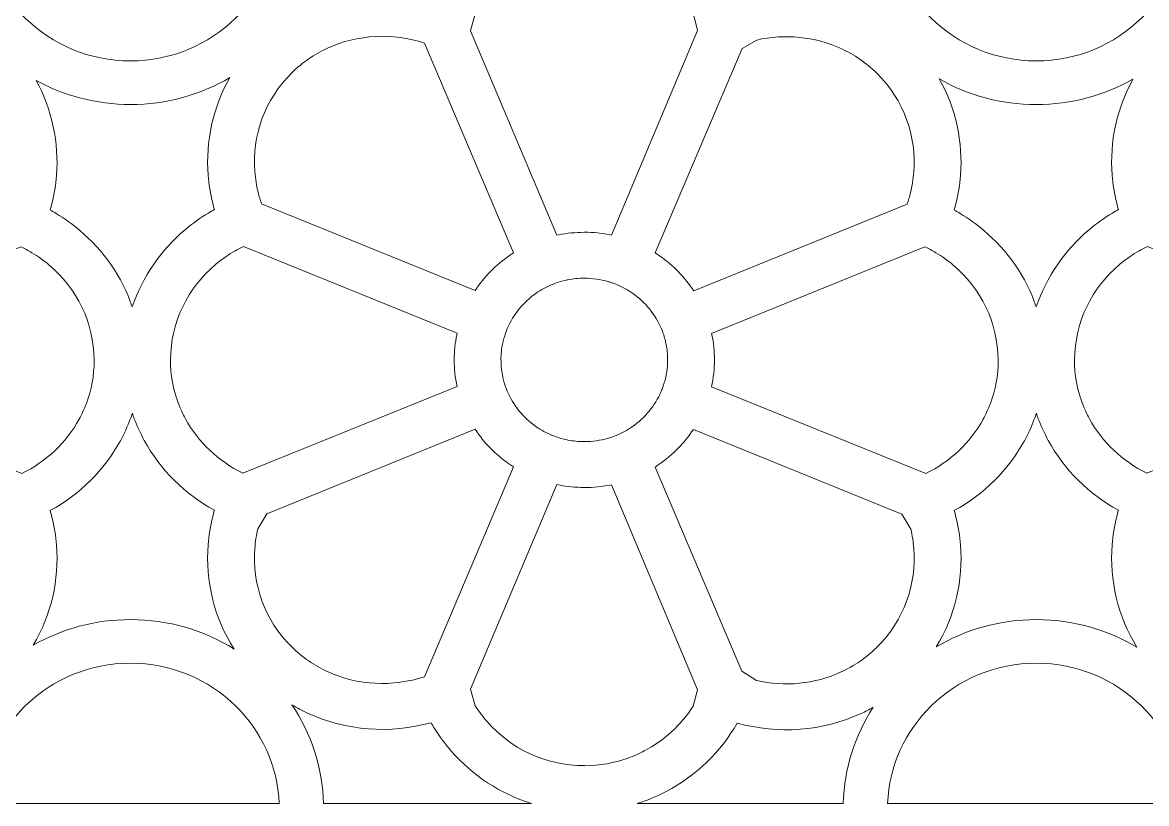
# Model space of a CAD drawing. Header units: millimetres. Extents: x -1200 to 1200, y -590 to 590.
# Drawn here: x -448 to 48.3, y -590 to -245 of the extents above; entities that cross this region are included whole.
import ezdxf

# ---------------------------------------------------------------- set-up
doc = ezdxf.new("R2010")
doc.units = ezdxf.units.MM
doc.header["$MEASUREMENT"] = 0
doc.layers.add('Layer 1', color=7, linetype='Continuous')

msp = doc.modelspace()

# ---------------------------------------------------------------- linework, layer by layer
at = {"layer": 'Layer 1', "color": 250, "lineweight": 20}
for points, knots in [([(-334.6335, -197.5319), (-334.6335, -197.5319), (-334.6335, -197.5295), (-334.6335, -197.5295), (-334.6335, -197.5295), (-334.5951, -197.5295), (-334.5951, -197.5295), (-334.5954, -179.7629), (-341.9642, -163.65), (-353.8744, -151.9653), (-365.7835, -140.2812), (-382.205, -133.0523), (-400.3121, -133.0513), (-400.3121, -133.0513), (-400.3121, -133.089), (-400.3121, -133.089), (-400.3121, -133.089), (-400.3174, -133.089), (-400.3174, -133.089), (-400.3174, -133.089), (-400.3198, -133.089), (-400.3198, -133.089), (-400.3198, -133.089), (-400.3198, -133.0513), (-400.3198, -133.0513), (-418.4283, -133.0516), (-434.8519, -140.2812), (-446.7617, -151.9667), (-458.6705, -163.651), (-466.0386, -179.7622), (-466.0397, -197.5268), (-466.0397, -197.5268), (-466.0013, -197.5268), (-466.0013, -197.5268), (-466.0013, -197.5268), (-466.0013, -197.5319), (-466.0013, -197.5319), (-466.0013, -197.5319), (-466.0013, -197.5343), (-466.0013, -197.5343), (-466.0013, -197.5343), (-466.0397, -197.5343), (-466.0397, -197.5343), (-466.0393, -215.3006), (-458.6705, -231.4135), (-446.76, -243.0982), (-434.8508, -254.7819), (-418.4293, -262.0108), (-400.3226, -262.0118), (-400.3226, -262.0118), (-400.3226, -261.9742), (-400.3226, -261.9742), (-400.3226, -261.9742), (-400.3174, -261.9742), (-400.3174, -261.9742), (-400.3174, -261.9742), (-400.3149, -261.9742), (-400.3149, -261.9742), (-400.3149, -261.9742), (-400.3149, -262.0118), (-400.3149, -262.0118), (-382.2061, -262.0115), (-365.7828, -254.7819), (-353.8726, -243.0968), (-341.9635, -231.4125), (-334.5961, -215.3016), (-334.5951, -197.537), (-334.5951, -197.537), (-334.6335, -197.537), (-334.6335, -197.537), (-334.6335, -197.537), (-334.6335, -197.5319), (-334.6335, -197.5319)], [0, 0, 0, 0, 0.04166667, 0.04166667, 0.04166667, 0.08333333, 0.08333333, 0.08333333, 0.125, 0.125, 0.125, 0.16666667, 0.16666667, 0.16666667, 0.20833333, 0.20833333, 0.20833333, 0.25, 0.25, 0.25, 0.29166667, 0.29166667, 0.29166667, 0.33333333, 0.33333333, 0.33333333, 0.375, 0.375, 0.375, 0.41666667, 0.41666667, 0.41666667, 0.45833333, 0.45833333, 0.45833333, 0.5, 0.5, 0.5, 0.54166667, 0.54166667, 0.54166667, 0.58333333, 0.58333333, 0.58333333, 0.625, 0.625, 0.625, 0.66666667, 0.66666667, 0.66666667, 0.70833333, 0.70833333, 0.70833333, 0.75, 0.75, 0.75, 0.79166667, 0.79166667, 0.79166667, 0.83333333, 0.83333333, 0.83333333, 0.875, 0.875, 0.875, 0.91666667, 0.91666667, 0.91666667, 0.95833333, 0.95833333, 0.95833333, 1, 1, 1, 1]), ([(65.3679, -197.5319), (65.3679, -197.5319), (65.3679, -197.5295), (65.3679, -197.5295), (65.3679, -197.5295), (65.4062, -197.5295), (65.4062, -197.5295), (65.4058, -179.7629), (58.037, -163.65), (46.1269, -151.9653), (34.2178, -140.2812), (17.7963, -133.0523), (-0.3109, -133.0513), (-0.3109, -133.0513), (-0.3109, -133.089), (-0.3109, -133.089), (-0.3109, -133.089), (-0.3161, -133.089), (-0.3161, -133.089), (-0.3161, -133.089), (-0.3185, -133.089), (-0.3185, -133.089), (-0.3185, -133.089), (-0.3185, -133.0513), (-0.3185, -133.0513), (-18.4271, -133.0516), (-34.8506, -140.2812), (-46.7604, -151.9667), (-58.6692, -163.651), (-66.0374, -179.7622), (-66.0384, -197.5268), (-66.0384, -197.5268), (-66, -197.5268), (-66, -197.5268), (-66, -197.5268), (-66, -197.5319), (-66, -197.5319), (-66, -197.5319), (-66, -197.5343), (-66, -197.5343), (-66, -197.5343), (-66.0384, -197.5343), (-66.0384, -197.5343), (-66.0381, -215.3006), (-58.6692, -231.4135), (-46.7587, -243.0982), (-34.8496, -254.7819), (-18.4281, -262.0108), (-0.3213, -262.0118), (-0.3213, -262.0118), (-0.3213, -261.9742), (-0.3213, -261.9742), (-0.3213, -261.9742), (-0.3161, -261.9742), (-0.3161, -261.9742), (-0.3161, -261.9742), (-0.3137, -261.9742), (-0.3137, -261.9742), (-0.3137, -261.9742), (-0.3137, -262.0118), (-0.3137, -262.0118), (17.7952, -262.0115), (34.2185, -254.7819), (46.1286, -243.0968), (58.0377, -231.4125), (65.4051, -215.3016), (65.4062, -197.537), (65.4062, -197.537), (65.3679, -197.537), (65.3679, -197.537), (65.3679, -197.537), (65.3679, -197.5319), (65.3679, -197.5319)], [0, 0, 0, 0, 0.04166667, 0.04166667, 0.04166667, 0.08333333, 0.08333333, 0.08333333, 0.125, 0.125, 0.125, 0.16666667, 0.16666667, 0.16666667, 0.20833333, 0.20833333, 0.20833333, 0.25, 0.25, 0.25, 0.29166667, 0.29166667, 0.29166667, 0.33333333, 0.33333333, 0.33333333, 0.375, 0.375, 0.375, 0.41666667, 0.41666667, 0.41666667, 0.45833333, 0.45833333, 0.45833333, 0.5, 0.5, 0.5, 0.54166667, 0.54166667, 0.54166667, 0.58333333, 0.58333333, 0.58333333, 0.625, 0.625, 0.625, 0.66666667, 0.66666667, 0.66666667, 0.70833333, 0.70833333, 0.70833333, 0.75, 0.75, 0.75, 0.79166667, 0.79166667, 0.79166667, 0.83333333, 0.83333333, 0.83333333, 0.875, 0.875, 0.875, 0.91666667, 0.91666667, 0.91666667, 0.95833333, 0.95833333, 0.95833333, 1, 1, 1, 1]), ([(-149.9857, -248.6367), (-149.9857, -248.6367), (-151.6668, -241.4191), (-151.6668, -241.4191), (-157.0127, -232.9488), (-164.5235, -225.9862), (-173.4206, -221.3124), (-175.6112, -220.1616), (-177.9947, -219.1173), (-180.5593, -218.192), (-186.6397, -215.9993), (-193.1551, -214.8024), (-199.8996, -214.802), (-199.8996, -214.802), (-199.8996, -214.8418), (-199.8996, -214.8418), (-199.8996, -214.8418), (-199.9059, -214.8418), (-199.9059, -214.8418), (-217.0427, -214.8418), (-232.4074, -222.3841), (-242.8531, -234.3168), (-244.7606, -236.4955), (-246.5062, -238.8206), (-248.069, -241.27), (-248.069, -241.27), (-250.0964, -248.7295), (-250.0964, -248.7295), (-250.0964, -248.7295), (-212.0232, -338.9738), (-212.0232, -338.9738), (-212.0232, -338.9738), (-211.2793, -338.8263), (-211.2793, -338.8263), (-207.605, -338.0998), (-203.8069, -337.7173), (-199.9216, -337.7163), (-199.9216, -337.7163), (-199.9216, -337.6769), (-199.9216, -337.6769), (-199.9216, -337.6769), (-199.9104, -337.6769), (-199.9104, -337.6769), (-195.8532, -337.6769), (-191.8472, -338.1132), (-187.9403, -338.9378), (-187.9403, -338.9378), (-149.9857, -248.6367), (-149.9857, -248.6367)], [0, 0, 0, 0, 0.0625, 0.0625, 0.0625, 0.125, 0.125, 0.125, 0.1875, 0.1875, 0.1875, 0.25, 0.25, 0.25, 0.3125, 0.3125, 0.3125, 0.375, 0.375, 0.375, 0.4375, 0.4375, 0.4375, 0.5, 0.5, 0.5, 0.5625, 0.5625, 0.5625, 0.625, 0.625, 0.625, 0.6875, 0.6875, 0.6875, 0.75, 0.75, 0.75, 0.8125, 0.8125, 0.8125, 0.875, 0.875, 0.875, 0.9375, 0.9375, 0.9375, 1, 1, 1, 1]), ([(-342.4428, -325.1364), (-342.4428, -325.1364), (-248.1617, -363.48), (-248.1617, -363.48), (-244.1764, -357.4583), (-239.0355, -352.2164), (-233.0426, -348.0548), (-232.4183, -347.621), (-231.7989, -347.2062), (-231.1805, -346.8086), (-231.1805, -346.8086), (-270.4789, -254.1342), (-270.4789, -254.1342), (-284.5319, -249.4764), (-299.9524, -250.2207), (-313.3371, -256.3997), (-316.2606, -257.75), (-319.0319, -259.313), (-321.6111, -261.0859), (-324.1927, -262.8604), (-326.6982, -264.9221), (-329.0971, -267.2725), (-329.0971, -267.2725), (-329.0768, -267.2923), (-329.0768, -267.2923), (-329.0768, -267.2923), (-329.0866, -267.3016), (-329.0866, -267.3016), (-341.1931, -279.1786), (-346.6154, -295.1824), (-345.4014, -310.8928), (-345.1583, -314.0409), (-344.6767, -317.0941), (-343.9575, -320.015), (-343.532, -321.745), (-343.0277, -323.4546), (-342.4428, -325.1364)], [0, 0, 0, 0, 0.08333333, 0.08333333, 0.08333333, 0.16666667, 0.16666667, 0.16666667, 0.25, 0.25, 0.25, 0.33333333, 0.33333333, 0.33333333, 0.41666667, 0.41666667, 0.41666667, 0.5, 0.5, 0.5, 0.58333333, 0.58333333, 0.58333333, 0.66666667, 0.66666667, 0.66666667, 0.75, 0.75, 0.75, 0.83333333, 0.83333333, 0.83333333, 0.91666667, 0.91666667, 0.91666667, 1, 1, 1, 1]), ([(-151.5701, -363.6274), (-151.5701, -363.6274), (-57.3801, -325.3215), (-57.3801, -325.3215), (-56.7952, -323.6397), (-56.2889, -321.9291), (-55.863, -320.1987), (-55.1438, -317.2779), (-54.6622, -314.225), (-54.4191, -311.0765), (-53.205, -295.3661), (-58.6274, -279.3624), (-70.7339, -267.4853), (-70.7339, -267.4853), (-70.7437, -267.4761), (-70.7437, -267.4761), (-70.7437, -267.4761), (-70.7234, -267.4563), (-70.7234, -267.4563), (-73.1222, -265.1055), (-75.6275, -263.0439), (-78.2094, -261.2696), (-80.7882, -259.4965), (-83.5599, -257.9334), (-86.4833, -256.5838), (-98.1281, -251.2075), (-111.3154, -249.9459), (-123.8017, -252.7761), (-123.8017, -252.7761), (-130.2694, -256.5072), (-130.2694, -256.5072), (-130.2694, -256.5072), (-168.572, -346.8329), (-168.572, -346.8329), (-167.9209, -347.249), (-167.2812, -347.6743), (-166.6562, -348.1106), (-160.6776, -352.2811), (-155.5482, -357.5544), (-151.5701, -363.6274)], [0, 0, 0, 0, 0.07692308, 0.07692308, 0.07692308, 0.15384615, 0.15384615, 0.15384615, 0.23076923, 0.23076923, 0.23076923, 0.30769231, 0.30769231, 0.30769231, 0.38461538, 0.38461538, 0.38461538, 0.46153846, 0.46153846, 0.46153846, 0.53846154, 0.53846154, 0.53846154, 0.61538462, 0.61538462, 0.61538462, 0.69230769, 0.69230769, 0.69230769, 0.76923077, 0.76923077, 0.76923077, 0.84615385, 0.84615385, 0.84615385, 0.92307692, 0.92307692, 0.92307692, 1, 1, 1, 1]), ([(-441.9731, -270.6392), (-434.8589, -283.5893), (-431.8689, -298.1829), (-432.9815, -312.5846), (-433.2961, -316.6541), (-433.9664, -320.7945), (-434.9918, -324.9605), (-435.2317, -325.9354), (-435.4926, -326.9089), (-435.773, -327.8786), (-434.8784, -328.3703), (-433.9908, -328.8784), (-433.1129, -329.4044), (-429.4694, -331.5878), (-426.0232, -334.0502), (-422.8092, -336.7585), (-412.1508, -345.7397), (-404.0063, -357.4258), (-399.5341, -370.7026), (-395.0753, -357.3505), (-386.9068, -345.5977), (-376.1992, -336.5751), (-372.9849, -333.8664), (-369.5391, -331.4041), (-365.8955, -329.2209), (-365.0177, -328.6951), (-364.1314, -328.1872), (-363.2368, -327.6955), (-363.5172, -326.7251), (-363.7771, -325.7516), (-364.017, -324.7764), (-365.0424, -320.6104), (-365.7127, -316.4703), (-366.0273, -312.4008), (-367.1713, -297.5937), (-363.9759, -282.585), (-356.4229, -269.367), (-369.2398, -276.91), (-384.2551, -281.2502), (-400.3149, -281.2505), (-400.3149, -281.2505), (-400.3149, -281.2881), (-400.3149, -281.2881), (-400.3149, -281.2881), (-400.3174, -281.2881), (-400.3174, -281.2881), (-400.3174, -281.2881), (-400.3226, -281.2881), (-400.3226, -281.2881), (-400.3226, -281.2881), (-400.3226, -281.2505), (-400.3226, -281.2505), (-415.4558, -281.2495), (-429.6605, -277.3955), (-441.9731, -270.6392)], [0, 0, 0, 0, 0.05555556, 0.05555556, 0.05555556, 0.11111111, 0.11111111, 0.11111111, 0.16666667, 0.16666667, 0.16666667, 0.22222222, 0.22222222, 0.22222222, 0.27777778, 0.27777778, 0.27777778, 0.33333333, 0.33333333, 0.33333333, 0.38888889, 0.38888889, 0.38888889, 0.44444444, 0.44444444, 0.44444444, 0.5, 0.5, 0.5, 0.55555556, 0.55555556, 0.55555556, 0.61111111, 0.61111111, 0.61111111, 0.66666667, 0.66666667, 0.66666667, 0.72222222, 0.72222222, 0.72222222, 0.77777778, 0.77777778, 0.77777778, 0.83333333, 0.83333333, 0.83333333, 0.88888889, 0.88888889, 0.88888889, 0.94444444, 0.94444444, 0.94444444, 1, 1, 1, 1]), ([(-43.1541, -269.9774), (-35.7752, -283.0915), (-32.6614, -297.9369), (-33.7932, -312.5846), (-34.1078, -316.6541), (-34.7781, -320.7945), (-35.8035, -324.9605), (-36.0434, -325.9354), (-36.3043, -326.9089), (-36.5847, -327.8786), (-35.6901, -328.3703), (-34.8025, -328.8784), (-33.9246, -329.4044), (-30.2811, -331.5878), (-26.8348, -334.0502), (-23.621, -336.7585), (-12.9625, -345.7397), (-4.818, -357.4258), (-0.3457, -370.7026), (4.113, -357.3505), (12.2815, -345.5977), (22.9891, -336.5751), (26.2034, -333.8664), (29.6492, -331.4041), (33.2928, -329.2209), (34.1707, -328.6951), (35.0569, -328.1872), (35.9515, -327.6955), (35.6711, -326.7251), (35.4113, -325.7516), (35.1713, -324.7764), (34.1459, -320.6104), (33.4756, -316.4703), (33.161, -312.4008), (32.0369, -297.8534), (35.1022, -283.1113), (42.3724, -270.064), (29.8236, -277.1769), (15.245, -281.2502), (-0.3137, -281.2505), (-0.3137, -281.2505), (-0.3137, -281.2881), (-0.3137, -281.2881), (-0.3137, -281.2881), (-0.3161, -281.2881), (-0.3161, -281.2881), (-0.3161, -281.2881), (-0.3213, -281.2881), (-0.3213, -281.2881), (-0.3213, -281.2881), (-0.3213, -281.2505), (-0.3213, -281.2505), (-15.9414, -281.2495), (-30.5723, -277.143), (-43.1541, -269.9774)], [0, 0, 0, 0, 0.05555556, 0.05555556, 0.05555556, 0.11111111, 0.11111111, 0.11111111, 0.16666667, 0.16666667, 0.16666667, 0.22222222, 0.22222222, 0.22222222, 0.27777778, 0.27777778, 0.27777778, 0.33333333, 0.33333333, 0.33333333, 0.38888889, 0.38888889, 0.38888889, 0.44444444, 0.44444444, 0.44444444, 0.5, 0.5, 0.5, 0.55555556, 0.55555556, 0.55555556, 0.61111111, 0.61111111, 0.61111111, 0.66666667, 0.66666667, 0.66666667, 0.72222222, 0.72222222, 0.72222222, 0.77777778, 0.77777778, 0.77777778, 0.83333333, 0.83333333, 0.83333333, 0.88888889, 0.88888889, 0.88888889, 0.94444444, 0.94444444, 0.94444444, 1, 1, 1, 1]), ([(-448.6723, -344.1314), (-448.6723, -344.1314), (-542.8783, -382.3884), (-542.8783, -382.3884), (-542.8019, -382.7176), (-542.7531, -382.9274), (-542.7346, -383.0194), (-542.7346, -383.0194), (-542.7346, -383.0591), (-542.7346, -383.0591), (-542.0354, -386.5062), (-541.667, -390.1806), (-541.666, -394.0527), (-541.666, -394.0527), (-541.6259, -394.0527), (-541.6259, -394.0527), (-541.6259, -394.0527), (-541.6259, -394.0636), (-541.6259, -394.0636), (-541.6259, -398.1246), (-542.0814, -402.1195), (-542.9432, -405.9995), (-542.9432, -405.9995), (-448.3462, -444.2716), (-448.3462, -444.2716), (-437.5075, -439.0167), (-428.6138, -430.5946), (-422.9812, -420.2742), (-421.8086, -418.1249), (-420.7438, -415.7865), (-419.8011, -413.2705), (-417.5655, -407.3052), (-416.3458, -400.9126), (-416.3455, -394.2952), (-416.3455, -394.2952), (-416.3856, -394.2952), (-416.3856, -394.2952), (-416.3856, -394.2952), (-416.3856, -394.2894), (-416.3856, -394.2894), (-416.3856, -377.4765), (-424.0738, -362.4021), (-436.2362, -352.1538), (-438.6186, -350.1459), (-441.172, -348.3214), (-443.8708, -346.7043), (-445.4081, -345.7828), (-447.0111, -344.9249), (-448.6723, -344.1314)], [0, 0, 0, 0, 0.0625, 0.0625, 0.0625, 0.125, 0.125, 0.125, 0.1875, 0.1875, 0.1875, 0.25, 0.25, 0.25, 0.3125, 0.3125, 0.3125, 0.375, 0.375, 0.375, 0.4375, 0.4375, 0.4375, 0.5, 0.5, 0.5, 0.5625, 0.5625, 0.5625, 0.625, 0.625, 0.625, 0.6875, 0.6875, 0.6875, 0.75, 0.75, 0.75, 0.8125, 0.8125, 0.8125, 0.875, 0.875, 0.875, 0.9375, 0.9375, 0.9375, 1, 1, 1, 1]), ([(-256.0719, -382.229), (-256.0719, -382.229), (-350.3372, -343.9477), (-350.3372, -343.9477), (-351.9987, -344.7412), (-353.5999, -345.5994), (-355.1376, -346.5205), (-357.8365, -348.138), (-360.3901, -349.9625), (-362.7723, -351.9704), (-374.9349, -362.2187), (-382.6232, -377.2927), (-382.6232, -394.1053), (-382.6232, -394.1053), (-382.6232, -394.1118), (-382.6232, -394.1118), (-382.6232, -394.1118), (-382.6633, -394.1118), (-382.6633, -394.1118), (-382.663, -400.7286), (-381.4433, -407.1215), (-379.2077, -413.0864), (-378.265, -415.6028), (-377.2002, -417.9408), (-376.0276, -420.0901), (-370.3953, -430.4109), (-361.5023, -438.8333), (-350.6629, -444.0885), (-350.6629, -444.0885), (-256.0945, -405.8284), (-256.0945, -405.8284), (-256.9382, -401.9895), (-257.3829, -398.0513), (-257.3829, -394.0636), (-257.3829, -394.0636), (-257.3829, -394.0527), (-257.3829, -394.0527), (-257.3829, -394.0527), (-257.3427, -394.0527), (-257.3427, -394.0527), (-257.3417, -390.2517), (-256.9535, -386.5326), (-256.2163, -382.9342), (-256.2163, -382.9342), (-256.0719, -382.229), (-256.0719, -382.229)], [0, 0, 0, 0, 0.06666667, 0.06666667, 0.06666667, 0.13333333, 0.13333333, 0.13333333, 0.2, 0.2, 0.2, 0.26666667, 0.26666667, 0.26666667, 0.33333333, 0.33333333, 0.33333333, 0.4, 0.4, 0.4, 0.46666667, 0.46666667, 0.46666667, 0.53333333, 0.53333333, 0.53333333, 0.6, 0.6, 0.6, 0.66666667, 0.66666667, 0.66666667, 0.73333333, 0.73333333, 0.73333333, 0.8, 0.8, 0.8, 0.86666667, 0.86666667, 0.86666667, 0.93333333, 0.93333333, 0.93333333, 1, 1, 1, 1]), ([(-49.484, -344.1314), (-49.484, -344.1314), (-143.69, -382.3884), (-143.69, -382.3884), (-143.6136, -382.7176), (-143.5648, -382.9274), (-143.5463, -383.0194), (-143.5463, -383.0194), (-143.5463, -383.0591), (-143.5463, -383.0591), (-142.8471, -386.5062), (-142.4788, -390.1806), (-142.4777, -394.0527), (-142.4777, -394.0527), (-142.4376, -394.0527), (-142.4376, -394.0527), (-142.4376, -394.0527), (-142.4376, -394.0636), (-142.4376, -394.0636), (-142.4376, -398.1246), (-142.8931, -402.1195), (-143.7549, -405.9995), (-143.7549, -405.9995), (-49.1579, -444.2716), (-49.1579, -444.2716), (-38.3192, -439.0167), (-29.4255, -430.5946), (-23.7929, -420.2742), (-22.6203, -418.1249), (-21.5555, -415.7865), (-20.6128, -413.2705), (-18.3772, -407.3052), (-17.1575, -400.9126), (-17.1571, -394.2952), (-17.1571, -394.2952), (-17.1973, -394.2952), (-17.1973, -394.2952), (-17.1973, -394.2952), (-17.1973, -394.2894), (-17.1973, -394.2894), (-17.1973, -377.4765), (-24.8856, -362.4021), (-37.0479, -352.1538), (-39.4303, -350.1459), (-41.9837, -348.3214), (-44.6825, -346.7043), (-46.2199, -345.7828), (-47.8228, -344.9249), (-49.484, -344.1314)], [0, 0, 0, 0, 0.0625, 0.0625, 0.0625, 0.125, 0.125, 0.125, 0.1875, 0.1875, 0.1875, 0.25, 0.25, 0.25, 0.3125, 0.3125, 0.3125, 0.375, 0.375, 0.375, 0.4375, 0.4375, 0.4375, 0.5, 0.5, 0.5, 0.5625, 0.5625, 0.5625, 0.625, 0.625, 0.625, 0.6875, 0.6875, 0.6875, 0.75, 0.75, 0.75, 0.8125, 0.8125, 0.8125, 0.875, 0.875, 0.875, 0.9375, 0.9375, 0.9375, 1, 1, 1, 1]), ([(143.1164, -382.229), (143.1164, -382.229), (48.8511, -343.9477), (48.8511, -343.9477), (47.1896, -344.7412), (45.5883, -345.5994), (44.0506, -346.5205), (41.3518, -348.138), (38.7982, -349.9625), (36.4161, -351.9704), (24.2534, -362.2187), (16.5651, -377.2927), (16.5651, -394.1053), (16.5651, -394.1053), (16.5651, -394.1118), (16.5651, -394.1118), (16.5651, -394.1118), (16.525, -394.1118), (16.525, -394.1118), (16.5253, -400.7286), (17.745, -407.1215), (19.9806, -413.0864), (20.9233, -415.6028), (21.9881, -417.9408), (23.1607, -420.0901), (28.793, -430.4109), (37.6859, -438.8333), (48.5253, -444.0885), (48.5253, -444.0885), (143.0938, -405.8284), (143.0938, -405.8284), (142.2501, -401.9895), (141.8054, -398.0513), (141.8054, -394.0636), (141.8054, -394.0636), (141.8054, -394.0527), (141.8054, -394.0527), (141.8054, -394.0527), (141.8455, -394.0527), (141.8455, -394.0527), (141.8465, -390.2517), (142.2347, -386.5326), (142.972, -382.9342), (142.972, -382.9342), (143.1164, -382.229), (143.1164, -382.229)], [0, 0, 0, 0, 0.06666667, 0.06666667, 0.06666667, 0.13333333, 0.13333333, 0.13333333, 0.2, 0.2, 0.2, 0.26666667, 0.26666667, 0.26666667, 0.33333333, 0.33333333, 0.33333333, 0.4, 0.4, 0.4, 0.46666667, 0.46666667, 0.46666667, 0.53333333, 0.53333333, 0.53333333, 0.6, 0.6, 0.6, 0.66666667, 0.66666667, 0.66666667, 0.73333333, 0.73333333, 0.73333333, 0.8, 0.8, 0.8, 0.86666667, 0.86666667, 0.86666667, 0.93333333, 0.93333333, 0.93333333, 1, 1, 1, 1]), ([(-234.6385, -406.0248), (-234.5276, -406.3355), (-234.4143, -406.6401), (-234.2988, -406.9377), (-234.2988, -406.9377), (-233.9061, -407.8667), (-233.9061, -407.8667), (-231.2126, -414.2395), (-226.7556, -419.675), (-221.1519, -423.5666), (-220.1433, -424.2671), (-218.9944, -424.9689), (-217.7113, -425.6672), (-216.7079, -426.2134), (-215.6047, -426.7417), (-214.4036, -427.2447), (-214.4036, -427.2447), (-214.3656, -427.2601), (-214.3656, -427.2601), (-214.3656, -427.2601), (-214.3237, -427.2772), (-214.3237, -427.2772), (-214.3237, -427.2772), (-214.0035, -427.4076), (-214.0035, -427.4076), (-212.2088, -428.1388), (-210.3282, -428.7369), (-208.3775, -429.1869), (-207.4139, -429.4093), (-207.4365, -429.4217), (-207.235, -429.4613), (-204.8745, -429.9281), (-202.4282, -430.1741), (-199.9216, -430.1744), (-199.9216, -430.1744), (-199.9216, -430.1348), (-199.9216, -430.1348), (-199.9216, -430.1348), (-199.9104, -430.1348), (-199.9104, -430.1348), (-196.2508, -430.1348), (-192.8014, -429.6472), (-189.6207, -428.74), (-189.0605, -428.5802), (-188.4317, -428.38), (-187.7359, -428.1412), (-187.2316, -427.9677), (-186.7461, -427.7895), (-186.278, -427.6074), (-186.278, -427.6074), (-185.8853, -427.4421), (-185.8853, -427.4421), (-185.8853, -427.4421), (-185.8801, -427.4401), (-185.8801, -427.4401), (-185.8801, -427.4401), (-185.7995, -427.4004), (-185.7995, -427.4004), (-184.5558, -426.893), (-183.3344, -426.3133), (-182.1426, -425.6676), (-180.9764, -425.0359), (-179.8428, -424.3386), (-178.7484, -423.582), (-173.1238, -419.6935), (-168.6637, -414.3076), (-165.9796, -408.0238), (-165.9796, -408.0238), (-165.9419, -407.9362), (-165.9419, -407.9362), (-165.9419, -407.9362), (-165.9429, -407.9359), (-165.9429, -407.9359), (-165.6884, -407.3364), (-165.4501, -406.7314), (-165.2308, -406.1234), (-164.9751, -405.4154), (-164.7652, -404.7899), (-164.6044, -404.2526), (-163.6547, -401.082), (-163.1441, -397.665), (-163.1441, -394.0636), (-163.1441, -394.0636), (-163.1441, -394.0527), (-163.1441, -394.0527), (-163.1441, -394.0527), (-163.1036, -394.0527), (-163.1036, -394.0527), (-163.104, -391.7436), (-163.3586, -389.3771), (-163.8416, -386.9856), (-163.8416, -386.9856), (-163.8489, -386.9873), (-163.8489, -386.9873), (-163.8489, -386.9873), (-164.0802, -385.8431), (-164.0802, -385.8431), (-164.5329, -383.931), (-165.1244, -382.112), (-165.8398, -380.3993), (-165.8398, -380.3993), (-165.8669, -380.3336), (-165.8669, -380.3336), (-168.5298, -373.991), (-172.9902, -368.5493), (-178.6274, -364.6163), (-179.7466, -363.8355), (-180.8843, -363.1275), (-182.0335, -362.4996), (-183.0558, -361.9412), (-184.2806, -361.3663), (-185.7064, -360.7798), (-185.7064, -360.7798), (-185.6973, -360.7593), (-185.6973, -360.7593), (-185.6973, -360.7593), (-187.0233, -360.2392), (-187.0233, -360.2392), (-187.257, -360.1536), (-187.4938, -360.0688), (-187.7355, -359.9856), (-188.4313, -359.7468), (-189.0602, -359.5466), (-189.6203, -359.3868), (-192.8014, -358.4797), (-196.2508, -357.9921), (-199.9104, -357.9921), (-199.9104, -357.9921), (-199.9216, -357.9921), (-199.9216, -357.9921), (-199.9216, -357.9921), (-199.9216, -357.9524), (-199.9216, -357.9524), (-202.4278, -357.9527), (-204.8738, -358.1988), (-207.235, -358.6658), (-207.4526, -358.7086), (-207.4069, -358.7161), (-208.3775, -358.9399), (-210.3279, -359.3895), (-212.2088, -359.9884), (-214.0039, -360.7196), (-214.0039, -360.7196), (-214.1692, -360.787), (-214.1692, -360.787), (-215.4618, -361.3194), (-216.6434, -361.8785), (-217.712, -362.4599), (-218.9948, -363.1579), (-220.1437, -363.8601), (-221.1523, -364.5605), (-226.7556, -368.4522), (-231.2122, -373.8873), (-233.9061, -380.2604), (-233.9061, -380.2604), (-234.287, -381.161), (-234.287, -381.161), (-234.8492, -382.6143), (-235.3277, -384.1572), (-235.717, -385.7846), (-235.9464, -386.7437), (-235.953, -386.6982), (-235.9949, -386.9018), (-236.4671, -389.2084), (-236.7165, -391.6002), (-236.7168, -394.0527), (-236.7168, -394.0527), (-236.6764, -394.0527), (-236.6764, -394.0527), (-236.6764, -394.0527), (-236.6764, -394.0636), (-236.6764, -394.0636), (-236.6764, -397.6579), (-236.1777, -401.0471), (-235.2503, -404.1733), (-235.0874, -404.7228), (-234.8823, -405.3422), (-234.6385, -406.0248)], [0, 0, 0, 0, 0.01694915, 0.01694915, 0.01694915, 0.03389831, 0.03389831, 0.03389831, 0.05084746, 0.05084746, 0.05084746, 0.06779661, 0.06779661, 0.06779661, 0.08474576, 0.08474576, 0.08474576, 0.10169492, 0.10169492, 0.10169492, 0.11864407, 0.11864407, 0.11864407, 0.13559322, 0.13559322, 0.13559322, 0.15254237, 0.15254237, 0.15254237, 0.16949153, 0.16949153, 0.16949153, 0.18644068, 0.18644068, 0.18644068, 0.20338983, 0.20338983, 0.20338983, 0.22033898, 0.22033898, 0.22033898, 0.23728814, 0.23728814, 0.23728814, 0.25423729, 0.25423729, 0.25423729, 0.27118644, 0.27118644, 0.27118644, 0.28813559, 0.28813559, 0.28813559, 0.30508475, 0.30508475, 0.30508475, 0.3220339, 0.3220339, 0.3220339, 0.33898305, 0.33898305, 0.33898305, 0.3559322, 0.3559322, 0.3559322, 0.37288136, 0.37288136, 0.37288136, 0.38983051, 0.38983051, 0.38983051, 0.40677966, 0.40677966, 0.40677966, 0.42372881, 0.42372881, 0.42372881, 0.44067797, 0.44067797, 0.44067797, 0.45762712, 0.45762712, 0.45762712, 0.47457627, 0.47457627, 0.47457627, 0.49152542, 0.49152542, 0.49152542, 0.50847458, 0.50847458, 0.50847458, 0.52542373, 0.52542373, 0.52542373, 0.54237288, 0.54237288, 0.54237288, 0.55932203, 0.55932203, 0.55932203, 0.57627119, 0.57627119, 0.57627119, 0.59322034, 0.59322034, 0.59322034, 0.61016949, 0.61016949, 0.61016949, 0.62711864, 0.62711864, 0.62711864, 0.6440678, 0.6440678, 0.6440678, 0.66101695, 0.66101695, 0.66101695, 0.6779661, 0.6779661, 0.6779661, 0.69491525, 0.69491525, 0.69491525, 0.71186441, 0.71186441, 0.71186441, 0.72881356, 0.72881356, 0.72881356, 0.74576271, 0.74576271, 0.74576271, 0.76271186, 0.76271186, 0.76271186, 0.77966102, 0.77966102, 0.77966102, 0.79661017, 0.79661017, 0.79661017, 0.81355932, 0.81355932, 0.81355932, 0.83050847, 0.83050847, 0.83050847, 0.84745763, 0.84745763, 0.84745763, 0.86440678, 0.86440678, 0.86440678, 0.88135593, 0.88135593, 0.88135593, 0.89830508, 0.89830508, 0.89830508, 0.91525424, 0.91525424, 0.91525424, 0.93220339, 0.93220339, 0.93220339, 0.94915254, 0.94915254, 0.94915254, 0.96610169, 0.96610169, 0.96610169, 0.98305085, 0.98305085, 0.98305085, 1, 1, 1, 1]), ([(-354.5618, -521.7912), (-363.4447, -507.8522), (-367.2581, -491.6675), (-366.0273, -475.7274), (-365.7134, -471.6582), (-365.0427, -467.5182), (-364.0177, -463.3515), (-363.7812, -462.3889), (-363.5256, -461.4298), (-363.2493, -460.472), (-376.3771, -453.2825), (-387.1666, -442.549), (-394.2261, -429.6133), (-395.9522, -426.4505), (-397.4236, -423.2618), (-398.6199, -420.0695), (-398.9178, -419.2743), (-399.2017, -418.4716), (-399.4727, -417.6637), (-399.7621, -418.5342), (-400.0684, -419.3982), (-400.3888, -420.2536), (-401.5852, -423.4455), (-403.0566, -426.6346), (-404.7827, -429.7967), (-411.8421, -442.7331), (-422.6335, -453.4669), (-435.7622, -460.6561), (-435.486, -461.6132), (-435.2282, -462.5723), (-434.9918, -463.5342), (-433.9664, -467.7002), (-433.2961, -471.8402), (-432.9815, -475.9101), (-431.8033, -491.1587), (-435.2258, -506.6193), (-443.2719, -520.1197), (-430.6629, -512.9123), (-415.9894, -508.7823), (-400.3198, -508.7819), (-400.3198, -508.7819), (-400.3198, -508.7443), (-400.3198, -508.7443), (-400.3198, -508.7443), (-400.3174, -508.7443), (-400.3174, -508.7443), (-400.3174, -508.7443), (-400.3121, -508.7443), (-400.3121, -508.7443), (-400.3121, -508.7443), (-400.3121, -508.7819), (-400.3121, -508.7819), (-383.4693, -508.783), (-367.7753, -513.555), (-354.5618, -521.7912)], [0, 0, 0, 0, 0.05555556, 0.05555556, 0.05555556, 0.11111111, 0.11111111, 0.11111111, 0.16666667, 0.16666667, 0.16666667, 0.22222222, 0.22222222, 0.22222222, 0.27777778, 0.27777778, 0.27777778, 0.33333333, 0.33333333, 0.33333333, 0.38888889, 0.38888889, 0.38888889, 0.44444444, 0.44444444, 0.44444444, 0.5, 0.5, 0.5, 0.55555556, 0.55555556, 0.55555556, 0.61111111, 0.61111111, 0.61111111, 0.66666667, 0.66666667, 0.66666667, 0.72222222, 0.72222222, 0.72222222, 0.77777778, 0.77777778, 0.77777778, 0.83333333, 0.83333333, 0.83333333, 0.88888889, 0.88888889, 0.88888889, 0.94444444, 0.94444444, 0.94444444, 1, 1, 1, 1]), ([(44.1197, -520.9847), (35.5993, -507.2298), (31.9535, -491.3609), (33.161, -475.7274), (33.4749, -471.6582), (34.1456, -467.5182), (35.1706, -463.3515), (35.407, -462.3889), (35.6627, -461.4298), (35.9389, -460.472), (22.8112, -453.2825), (12.0216, -442.549), (4.9622, -429.6133), (3.2362, -426.4505), (1.7647, -423.2618), (0.5684, -420.0695), (0.2705, -419.2743), (-0.0133, -418.4716), (-0.2843, -417.6637), (-0.5738, -418.5342), (-0.88, -419.3982), (-1.2006, -420.2536), (-2.3968, -423.4455), (-3.8683, -426.6346), (-5.5944, -429.7967), (-12.6538, -442.7331), (-23.4452, -453.4669), (-36.5739, -460.6561), (-36.2977, -461.6132), (-36.04, -462.5723), (-35.8035, -463.5342), (-34.7781, -467.7002), (-34.1078, -471.8402), (-33.7932, -475.9101), (-32.5937, -491.4341), (-36.1627, -507.1778), (-44.5241, -520.8492), (-31.6385, -513.1916), (-16.5098, -508.7823), (-0.3185, -508.7819), (-0.3185, -508.7819), (-0.3185, -508.7443), (-0.3185, -508.7443), (-0.3185, -508.7443), (-0.3161, -508.7443), (-0.3161, -508.7443), (-0.3161, -508.7443), (-0.3109, -508.7443), (-0.3109, -508.7443), (-0.3109, -508.7443), (-0.3109, -508.7819), (-0.3109, -508.7819), (15.9746, -508.783), (31.1863, -513.2443), (44.1197, -520.9847)], [0, 0, 0, 0, 0.05555556, 0.05555556, 0.05555556, 0.11111111, 0.11111111, 0.11111111, 0.16666667, 0.16666667, 0.16666667, 0.22222222, 0.22222222, 0.22222222, 0.27777778, 0.27777778, 0.27777778, 0.33333333, 0.33333333, 0.33333333, 0.38888889, 0.38888889, 0.38888889, 0.44444444, 0.44444444, 0.44444444, 0.5, 0.5, 0.5, 0.55555556, 0.55555556, 0.55555556, 0.61111111, 0.61111111, 0.61111111, 0.66666667, 0.66666667, 0.66666667, 0.72222222, 0.72222222, 0.72222222, 0.77777778, 0.77777778, 0.77777778, 0.83333333, 0.83333333, 0.83333333, 0.88888889, 0.88888889, 0.88888889, 0.94444444, 0.94444444, 0.94444444, 1, 1, 1, 1]), ([(-340.1548, -462.0601), (-340.1548, -462.0601), (-344.1029, -468.7144), (-344.1029, -468.7144), (-344.7419, -471.4525), (-345.1747, -474.3019), (-345.4014, -477.2357), (-346.6165, -492.9691), (-341.2092, -508.9735), (-329.1267, -520.8249), (-329.1267, -520.8249), (-329.0866, -520.8249), (-329.0866, -520.8249), (-329.0866, -520.8249), (-329.0768, -520.8345), (-329.0768, -520.8345), (-329.0768, -520.8345), (-329.0971, -520.8544), (-329.0971, -520.8544), (-326.6979, -523.2051), (-324.1927, -525.2674), (-321.6111, -527.0416), (-319.0315, -528.8151), (-316.2606, -530.3786), (-313.3375, -531.7277), (-299.9524, -537.9078), (-284.5308, -538.6514), (-270.4775, -533.993), (-270.4775, -533.993), (-231.1805, -441.3203), (-231.1805, -441.3203), (-231.7985, -440.9226), (-232.4183, -440.5062), (-233.0422, -440.0723), (-239.0358, -435.9104), (-244.1774, -430.6703), (-248.1628, -424.6479), (-248.1628, -424.6479), (-340.1548, -462.0601), (-340.1548, -462.0601)], [0, 0, 0, 0, 0.07692308, 0.07692308, 0.07692308, 0.15384615, 0.15384615, 0.15384615, 0.23076923, 0.23076923, 0.23076923, 0.30769231, 0.30769231, 0.30769231, 0.38461538, 0.38461538, 0.38461538, 0.46153846, 0.46153846, 0.46153846, 0.53846154, 0.53846154, 0.53846154, 0.61538462, 0.61538462, 0.61538462, 0.69230769, 0.69230769, 0.69230769, 0.76923077, 0.76923077, 0.76923077, 0.84615385, 0.84615385, 0.84615385, 0.92307692, 0.92307692, 0.92307692, 1, 1, 1, 1]), ([(-59.6653, -462.2438), (-59.6653, -462.2438), (-151.7494, -424.794), (-151.7494, -424.794), (-155.7498, -430.8157), (-160.8855, -436.0384), (-166.8581, -440.1678), (-167.459, -440.5835), (-168.0705, -440.989), (-168.6899, -441.3832), (-168.6899, -441.3832), (-130.4249, -531.62), (-130.4249, -531.62), (-130.4249, -531.62), (-123.9412, -535.6895), (-123.9412, -535.6895), (-111.4141, -538.56), (-98.1713, -537.3073), (-86.4833, -531.9108), (-83.5599, -530.5613), (-80.7882, -528.9982), (-78.2094, -527.225), (-75.6275, -525.4508), (-73.1222, -523.3892), (-70.7234, -521.0384), (-70.7234, -521.0384), (-70.7437, -521.0186), (-70.7437, -521.0186), (-70.7437, -521.0186), (-70.7339, -521.0094), (-70.7339, -521.0094), (-58.6274, -509.1323), (-53.205, -493.1289), (-54.4191, -477.4181), (-54.6458, -474.4853), (-55.0796, -471.636), (-55.7189, -468.8988), (-55.7189, -468.8988), (-59.6653, -462.2438), (-59.6653, -462.2438)], [0, 0, 0, 0, 0.07692308, 0.07692308, 0.07692308, 0.15384615, 0.15384615, 0.15384615, 0.23076923, 0.23076923, 0.23076923, 0.30769231, 0.30769231, 0.30769231, 0.38461538, 0.38461538, 0.38461538, 0.46153846, 0.46153846, 0.46153846, 0.53846154, 0.53846154, 0.53846154, 0.61538462, 0.61538462, 0.61538462, 0.69230769, 0.69230769, 0.69230769, 0.76923077, 0.76923077, 0.76923077, 0.84615385, 0.84615385, 0.84615385, 0.92307692, 0.92307692, 0.92307692, 1, 1, 1, 1]), ([(-151.8512, -546.9992), (-151.8512, -546.9992), (-149.8734, -539.7584), (-149.8734, -539.7584), (-149.8734, -539.7584), (-187.9403, -449.19), (-187.9403, -449.19), (-191.8472, -450.0153), (-195.8528, -450.4499), (-199.9104, -450.4499), (-199.9104, -450.4499), (-199.9216, -450.4499), (-199.9216, -450.4499), (-199.9216, -450.4499), (-199.9216, -450.4106), (-199.9216, -450.4106), (-203.8065, -450.4096), (-207.605, -450.027), (-211.2793, -449.3009), (-211.2793, -449.3009), (-212.0229, -449.1534), (-212.0229, -449.1534), (-212.0229, -449.1534), (-250.1281, -539.4716), (-250.1281, -539.4716), (-250.1281, -539.4716), (-248.0697, -546.8572), (-248.0697, -546.8572), (-246.5065, -549.3069), (-244.7609, -551.6313), (-242.8531, -553.8103), (-232.4074, -565.7431), (-217.0427, -573.2854), (-199.9059, -573.2854), (-199.9059, -573.2854), (-199.8996, -573.2854), (-199.8996, -573.2854), (-199.8996, -573.2854), (-199.8996, -573.3251), (-199.8996, -573.3251), (-193.1551, -573.3248), (-186.6397, -572.1278), (-180.5593, -569.9352), (-177.9947, -569.0099), (-175.6116, -567.9659), (-173.4206, -566.8148), (-164.6256, -562.1951), (-157.185, -555.3381), (-151.8512, -546.9992)], [0, 0, 0, 0, 0.0625, 0.0625, 0.0625, 0.125, 0.125, 0.125, 0.1875, 0.1875, 0.1875, 0.25, 0.25, 0.25, 0.3125, 0.3125, 0.3125, 0.375, 0.375, 0.375, 0.4375, 0.4375, 0.4375, 0.5, 0.5, 0.5, 0.5625, 0.5625, 0.5625, 0.625, 0.625, 0.625, 0.6875, 0.6875, 0.6875, 0.75, 0.75, 0.75, 0.8125, 0.8125, 0.8125, 0.875, 0.875, 0.875, 0.9375, 0.9375, 0.9375, 1, 1, 1, 1]), ([(-334.6443, -590.0266), (-334.6443, -590.0266), (-465.9926, -590.0266), (-465.9926, -590.0266), (-465.3435, -573.2413), (-458.1163, -558.0766), (-446.7617, -546.9359), (-434.8519, -535.2505), (-418.4283, -528.021), (-400.3198, -528.0206), (-400.3198, -528.0206), (-400.3198, -528.0582), (-400.3198, -528.0582), (-400.3198, -528.0582), (-400.3174, -528.0582), (-400.3174, -528.0582), (-400.3174, -528.0582), (-400.3121, -528.0582), (-400.3121, -528.0582), (-400.3121, -528.0582), (-400.3121, -528.0206), (-400.3121, -528.0206), (-382.205, -528.0216), (-365.7835, -535.2505), (-353.8744, -546.9345), (-342.5191, -558.0749), (-335.2933, -573.2406), (-334.6443, -590.0266)], [0, 0, 0, 0, 0.11111111, 0.11111111, 0.11111111, 0.22222222, 0.22222222, 0.22222222, 0.33333333, 0.33333333, 0.33333333, 0.44444444, 0.44444444, 0.44444444, 0.55555556, 0.55555556, 0.55555556, 0.66666667, 0.66666667, 0.66666667, 0.77777778, 0.77777778, 0.77777778, 0.88888889, 0.88888889, 0.88888889, 1, 1, 1, 1]), ([(65.357, -590.0266), (65.357, -590.0266), (-65.9913, -590.0266), (-65.9913, -590.0266), (-65.3422, -573.2413), (-58.115, -558.0766), (-46.7604, -546.9359), (-34.8506, -535.2505), (-18.4271, -528.021), (-0.3185, -528.0206), (-0.3185, -528.0206), (-0.3185, -528.0582), (-0.3185, -528.0582), (-0.3185, -528.0582), (-0.3161, -528.0582), (-0.3161, -528.0582), (-0.3161, -528.0582), (-0.3109, -528.0582), (-0.3109, -528.0582), (-0.3109, -528.0582), (-0.3109, -528.0206), (-0.3109, -528.0206), (17.7963, -528.0216), (34.2178, -535.2505), (46.1269, -546.9345), (57.4821, -558.0749), (64.708, -573.2406), (65.357, -590.0266)], [0, 0, 0, 0, 0.11111111, 0.11111111, 0.11111111, 0.22222222, 0.22222222, 0.22222222, 0.33333333, 0.33333333, 0.33333333, 0.44444444, 0.44444444, 0.44444444, 0.55555556, 0.55555556, 0.55555556, 0.66666667, 0.66666667, 0.66666667, 0.77777778, 0.77777778, 0.77777778, 0.88888889, 0.88888889, 0.88888889, 1, 1, 1, 1]), ([(-223.2885, -590.0266), (-223.2885, -590.0266), (-315.0235, -590.0266), (-315.0235, -590.0266), (-315.4978, -573.9452), (-320.5776, -559.0073), (-329.0123, -546.4463), (-326.7551, -547.7862), (-324.4664, -548.9917), (-322.1538, -550.0594), (-305.0891, -557.938), (-285.6298, -559.3464), (-267.5677, -554.3191), (-267.0759, -555.179), (-266.566, -556.0303), (-266.0408, -556.8742), (-263.8153, -560.4489), (-261.3055, -563.83), (-258.5446, -566.9832), (-249.2422, -577.6103), (-237.0939, -585.6874), (-223.2885, -590.0266)], [0, 0, 0, 0, 0.14285714, 0.14285714, 0.14285714, 0.28571429, 0.28571429, 0.28571429, 0.42857143, 0.42857143, 0.42857143, 0.57142857, 0.57142857, 0.57142857, 0.71428571, 0.71428571, 0.71428571, 0.85714286, 0.85714286, 0.85714286, 1, 1, 1, 1]), ([(-85.6114, -590.0266), (-85.6114, -590.0266), (-176.5505, -590.0266), (-176.5505, -590.0266), (-175.5038, -589.6991), (-174.4669, -589.3504), (-173.4415, -588.9805), (-170.1882, -587.8068), (-166.9377, -586.3632), (-163.7147, -584.6698), (-150.595, -577.7779), (-139.6998, -567.2641), (-132.3724, -554.4707), (-114.2772, -559.537), (-94.7687, -558.1382), (-77.6671, -550.2424), (-75.8688, -549.4123), (-74.0838, -548.4983), (-72.3176, -547.5036), (-80.3341, -559.8422), (-85.1503, -574.3937), (-85.6114, -590.0266)], [0, 0, 0, 0, 0.14285714, 0.14285714, 0.14285714, 0.28571429, 0.28571429, 0.28571429, 0.42857143, 0.42857143, 0.42857143, 0.57142857, 0.57142857, 0.57142857, 0.71428571, 0.71428571, 0.71428571, 0.85714286, 0.85714286, 0.85714286, 1, 1, 1, 1])]:
    msp.add_open_spline(points, degree=3, knots=knots, dxfattribs=at)

doc.saveas('drawing.dxf')
